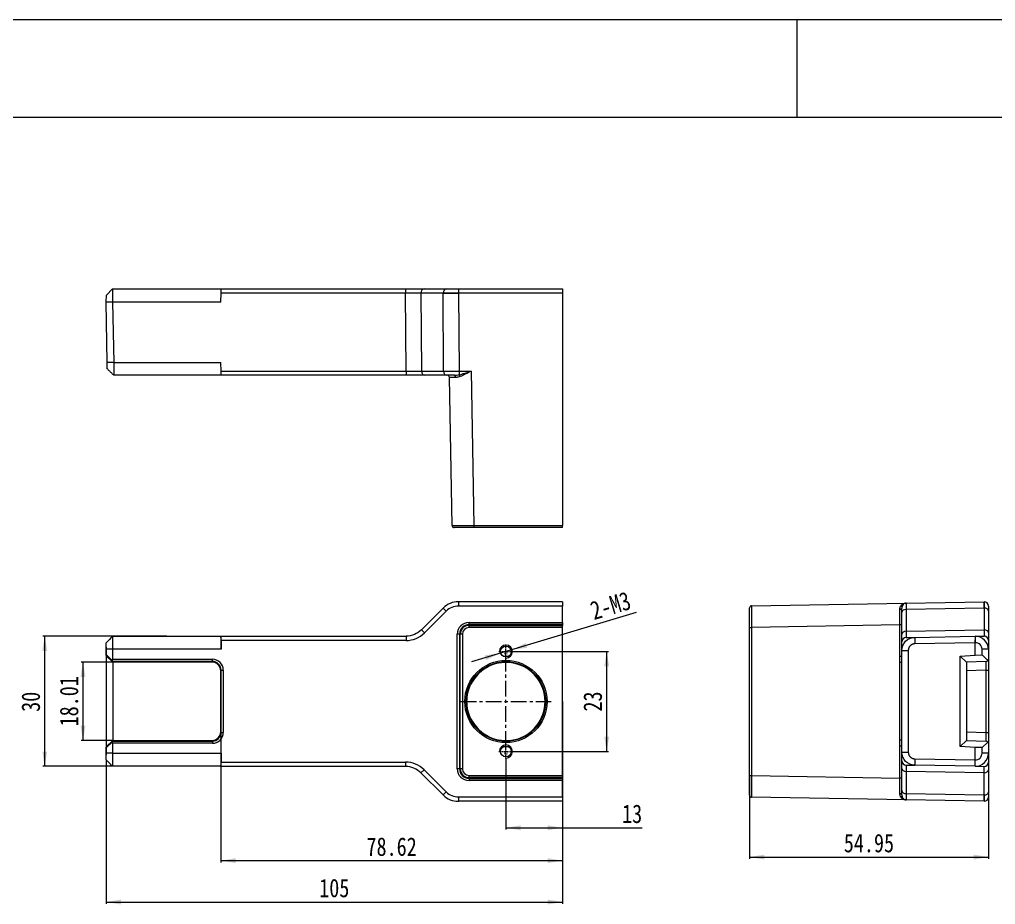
# Model space of a CAD drawing. Header units: millimetres. Extents: x 5870 to 6539, y 836 to 1309.
# Drawn here: x 6025.6 to 6250.2, y 1104.9 to 1308.5 of the extents above; entities that cross this region are included whole.
import ezdxf

# ---------------------------------------------------------------- set-up
doc = ezdxf.new("R2010")
doc.units = ezdxf.units.MM
doc.header["$LTSCALE"] = 0.1
doc.linetypes.add('CENTER', pattern=[0.6, 0.375, -0.075, 0.075, -0.075])
doc.layers.get('0').update_dxf_attribs({"lineweight": 18})
for name, color, linetype, lineweight in [('1', 7, 'Continuous', 18), ('screw', 33, 'Continuous', 13), ('ZG02B_00-15KDXF_CONTINUOUS_LINE', 7, 'Continuous', 18), ('尺寸标注', 3, 'Continuous', 9)]:
    doc.layers.add(name, color=color, linetype=linetype, lineweight=lineweight)
doc.styles.get("Standard").update_dxf_attribs({"font": 'txt', "width": 0.8})
doc.dimstyles.new('3.5', dxfattribs={"dimscale": 0.85, "dimtxt": 5, "dimasz": 4, "dimexe": 0.5, "dimexo": 0, "dimgap": 1.2, "dimtad": 1, "dimzin": 0, "dimdsep": 46, "dimtxsty": 'Standard', "dimcen": 0, "dimdle": 8, "dimclrd": 256, "dimclre": 256, "dimclrt": 256, "dimadec": 1, "dimazin": 0, "dimtfac": 1, "dimtmove": 0, "dimatfit": 0, "dimfxl": 0, "dimtolj": 1, "dimtzin": 0, "dimarcsym": 0})

# ---------------------------------------------------------------- blocks, each defined once
blk = doc.blocks.new('screw_m3_l')
at = {"layer": 'screw', "color": 1, "linetype": 'CENTER', "ltscale": 0.093297}
for p, q in [((-1.65, 0), (1.65, 0)), ((0, -1.65), (0, 1.65))]:
    blk.add_line(p, q, dxfattribs=at)
at = {"layer": 'screw', "color": 33}
blk.add_circle((0, 0), 1.25, dxfattribs=at)
at = {"layer": 'screw', "color": 92}
blk.add_arc((0, 0), 1.5, 270, 180, dxfattribs=at)
at = {"layer": 'screw', "color": 6, "insert": (-0.51, -0.76), "char_height": 0.6, "width": 1.5963, "attachment_point": 7}
blk.add_mtext('{\\W1;M3}', dxfattribs=at)
blk = doc.blocks.new('*X13')
at = {"insert": (5296.55, 1149.22), "char_height": 4.25, "width": 19.4152, "attachment_point": 1, "rotation": 90}
blk.add_mtext('30', dxfattribs=at)
blk = doc.blocks.new('*X12')
at = {"layer": '尺寸标注', "linetype": 'Continuous', "ltscale": 20}
for points in [[(6031.43, 1166.61), (6030.87, 1163.21), (6032, 1163.21)], [(6031.43, 1136.69), (6030.87, 1140.09), (6032, 1140.09)]]:
    blk.add_hatch(color=256, dxfattribs=at).paths.add_polyline_path(points, flags=0)
for p, q in [((6059.49, 1166.61), (6031.01, 1166.61)), ((6031.43, 1136.69), (6031.43, 1166.61)), ((6059.49, 1136.69), (6031.01, 1136.69))]:
    blk.add_line(p, q, dxfattribs=at)
at = {"layer": '尺寸标注', "ltscale": 20}
blk.add_blockref('*X13', (729.53, 0), dxfattribs=at)
blk = doc.blocks.new('*X16')
at = {"layer": '尺寸标注', "linetype": 'Continuous', "ltscale": 20}
for points in [[(6071.93, 1114.98), (6075.33, 1115.55), (6075.33, 1114.41)], [(6150.55, 1114.98), (6147.15, 1115.55), (6147.15, 1114.41)]]:
    blk.add_hatch(color=256, dxfattribs=at).paths.add_polyline_path(points, flags=0)
for p, q in [((6071.93, 1151.65), (6071.93, 1114.56)), ((6150.55, 1151.6), (6150.55, 1114.56)), ((6071.93, 1114.98), (6150.55, 1114.98))]:
    blk.add_line(p, q, dxfattribs=at)
at = {"layer": '尺寸标注', "ltscale": 20, "insert": (6111.24, 1118.17), "char_height": 4.25, "width": 22.8101, "attachment_point": 5}
blk.add_mtext('78.62', dxfattribs=at)
blk = doc.blocks.new('*X17')
at = {"layer": '尺寸标注', "linetype": 'Continuous', "ltscale": 20}
for points in [[(6137.55, 1122.54), (6140.95, 1123.11), (6140.95, 1121.98)], [(6150.55, 1122.54), (6147.15, 1123.11), (6147.15, 1121.98)]]:
    blk.add_hatch(color=256, dxfattribs=at).paths.add_polyline_path(points, flags=0)
for p, q in [((6137.55, 1138.45), (6137.55, 1122.12)), ((6150.55, 1134.58), (6150.55, 1122.12)), ((6137.55, 1122.54), (6168.86, 1122.54))]:
    blk.add_line(p, q, dxfattribs=at)
at = {"layer": '尺寸标注', "ltscale": 20, "insert": (6166.58, 1125.73), "char_height": 4.25, "width": 9.1012, "attachment_point": 5}
blk.add_mtext('13', dxfattribs=at)
blk = doc.blocks.new('*X18')
at = {"layer": '尺寸标注', "linetype": 'Continuous', "ltscale": 20}
for points in [[(6160.72, 1163.1), (6160.15, 1159.7), (6161.29, 1159.7)], [(6160.72, 1140.1), (6160.15, 1143.5), (6161.29, 1143.5)]]:
    blk.add_hatch(color=256, dxfattribs=at).paths.add_polyline_path(points, flags=0)
for p, q in [((6139.2, 1163.1), (6161.15, 1163.1)), ((6160.72, 1140.1), (6160.72, 1163.1)), ((6139.2, 1140.1), (6161.15, 1140.1))]:
    blk.add_line(p, q, dxfattribs=at)
at = {"layer": '尺寸标注', "ltscale": 20, "insert": (6157.53, 1151.6), "char_height": 4.25, "width": 9.8579, "attachment_point": 5, "rotation": 90}
blk.add_mtext('23', dxfattribs=at)
blk = doc.blocks.new('*X22')
at = {"layer": '尺寸标注', "linetype": 'Continuous', "ltscale": 20}
for points in [[(6045.55, 1105.46), (6048.95, 1106.02), (6048.95, 1104.89)], [(6150.55, 1105.46), (6147.15, 1106.02), (6147.15, 1104.89)]]:
    blk.add_hatch(color=256, dxfattribs=at).paths.add_polyline_path(points, flags=0)
for p, q in [((6045.55, 1138.19), (6045.55, 1105.03)), ((6150.55, 1129.63), (6150.55, 1105.03)), ((6045.55, 1105.46), (6150.55, 1105.46))]:
    blk.add_line(p, q, dxfattribs=at)
at = {"layer": '尺寸标注', "ltscale": 20, "insert": (6098.05, 1108.65), "char_height": 4.25, "width": 14.4345, "attachment_point": 5}
blk.add_mtext('105', dxfattribs=at)
blk = doc.blocks.new('*X24')
at = {"layer": '尺寸标注', "linetype": 'Continuous', "ltscale": 20}
for points in [[(6138.99, 1163.53), (6142.41, 1163.96), (6142.08, 1165.05)], [(6136.11, 1162.67), (6133.02, 1161.14), (6132.69, 1162.23)]]:
    blk.add_hatch(color=256, dxfattribs=at).paths.add_polyline_path(points, flags=0)
blk.add_line((6167.54, 1172.11), (6129.6, 1160.71), dxfattribs=at)
at = {"layer": '尺寸标注', "ltscale": 20, "insert": (6161.61, 1173.66), "char_height": 4.25, "width": 20.9338, "attachment_point": 5, "rotation": 16.7304}
blk.add_mtext('2-M3', dxfattribs=at)
blk = doc.blocks.new('*X25')
at = {"layer": '尺寸标注', "linetype": 'Continuous', "ltscale": 20}
for points in [[(6040.23, 1160.65), (6040.8, 1157.25), (6039.67, 1157.25)], [(6040.23, 1142.64), (6040.8, 1146.04), (6039.67, 1146.04)]]:
    blk.add_hatch(color=256, dxfattribs=at).paths.add_polyline_path(points, flags=0)
for p, q in [((6047.09, 1160.65), (6039.81, 1160.65)), ((6040.23, 1160.65), (6040.23, 1142.64)), ((6047.09, 1142.64), (6039.81, 1142.64))]:
    blk.add_line(p, q, dxfattribs=at)
at = {"layer": '尺寸标注', "ltscale": 20, "insert": (6037.05, 1151.65), "char_height": 4.25, "width": 20.9857, "attachment_point": 5, "rotation": 90}
blk.add_mtext('18.01', dxfattribs=at)
blk = doc.blocks.new('*X26')
at = {"layer": '尺寸标注', "linetype": 'Continuous', "ltscale": 20}
for points in [[(6193.59, 1115.8), (6196.99, 1116.37), (6196.99, 1115.23)], [(6248.54, 1115.8), (6245.14, 1116.37), (6245.14, 1115.23)]]:
    blk.add_hatch(color=256, dxfattribs=at).paths.add_polyline_path(points, flags=0)
for p, q in [((6193.59, 1134.56), (6193.59, 1115.38)), ((6248.54, 1130.8), (6248.54, 1115.38)), ((6193.59, 1115.8), (6248.54, 1115.8))]:
    blk.add_line(p, q, dxfattribs=at)
at = {"layer": '尺寸标注', "ltscale": 20, "insert": (6221.06, 1118.99), "char_height": 4.25, "width": 22.9915, "attachment_point": 5}
blk.add_mtext('54.95', dxfattribs=at)

msp = doc.modelspace()

# ---------------------------------------------------------------- linework, layer by layer
at = {"color": 7, "linetype": 'Continuous'}
for p, q in [((5870.489, 1308.534), (6538.605, 1308.534)), ((6204.547, 1286.039), (6204.547, 1308.534)), ((5892.985, 1286.039), (6516.109, 1286.039))]:
    msp.add_line(p, q, dxfattribs=at)
at = {"layer": '1', "color": 155, "linetype": 'Continuous', "lineweight": 13}
for p, q in [((6129.05, 1134.08), (6129.05, 1134.58)), ((6129.05, 1134.08), (6129.05, 1133.906)), ((6129.05, 1133.906), (6129.05, 1133.406))]:
    msp.add_line(p, q, dxfattribs=at)
at = {"layer": 'ZG02B_00-15KDXF_CONTINUOUS_LINE', "color": 7, "linetype": 'Continuous'}
for p, q in [((6047.05, 1246.559), (6045.606, 1245.115)), ((6047.05, 1246.559), (6047.05, 1243.506)), ((6047.05, 1246.559), (6072.038, 1246.559)), ((6072.003, 1245.559), (6072.038, 1246.559)), ((6072.038, 1246.559), (6114.454, 1246.559)), ((6114.454, 1246.559), (6114.454, 1245.559)), ((6114.454, 1246.559), (6118.697, 1246.559)), ((6118.697, 1246.559), (6123.793, 1246.559)), ((6123.793, 1246.559), (6126.621, 1246.559)), ((6126.621, 1246.559), (6126.621, 1245.559)), ((6126.621, 1246.559), (6150.55, 1246.559)), ((6150.55, 1246.559), (6150.55, 1245.559)), ((6045.551, 1243.533), (6045.606, 1245.115)), ((6071.931, 1243.506), (6072.003, 1245.559)), ((6114.454, 1245.559), (6072.003, 1245.559)), ((6114.584, 1227.651), (6114.454, 1245.559)), ((6117.989, 1245.559), (6118.119, 1227.651)), ((6123.086, 1245.559), (6117.99, 1245.559)), ((6123.086, 1245.559), (6123.086, 1245.559)), ((6126.621, 1245.559), (6123.086, 1245.559)), ((6123.216, 1227.651), (6123.086, 1245.559)), ((6150.55, 1245.559), (6126.621, 1245.559)), ((6126.621, 1245.559), (6126.621, 1245.559)), ((6126.621, 1245.559), (6126.75, 1227.651)), ((6150.55, 1245.559), (6150.55, 1192.1)), ((6045.55, 1243.507), (6045.551, 1243.533)), ((6045.793, 1229.616), (6045.55, 1243.506)), ((6071.931, 1243.506), (6047.05, 1243.506)), ((6047.05, 1243.506), (6047.05, 1243.493)), ((6047.05, 1243.493), (6047.292, 1229.616)), ((6047.292, 1229.616), (6071.931, 1229.616)), ((6072, 1227.651), (6071.931, 1229.616)), ((6072.034, 1226.669), (6047.318, 1226.669)), ((6072, 1227.651), (6114.584, 1227.651)), ((6072.034, 1226.669), (6072, 1227.651)), ((6114.584, 1226.669), (6072.034, 1226.669)), ((6114.584, 1227.651), (6114.584, 1226.669)), ((6118.826, 1226.669), (6114.584, 1226.669)), ((6118.119, 1227.651), (6123.216, 1227.651)), ((6123.923, 1226.669), (6118.826, 1226.669)), ((6125.652, 1226.669), (6123.923, 1226.669)), ((6125.153, 1192.1), (6124.559, 1226.178)), ((6126.75, 1227.651), (6129.532, 1227.651)), ((6126.75, 1227.651), (6126.75, 1226.787)), ((6129.532, 1227.651), (6130.153, 1192.1)), ((6130.153, 1191.609), (6125.653, 1191.609)), ((6130.153, 1192.1), (6150.55, 1192.1)), ((6130.153, 1192.1), (6130.153, 1191.609)), ((6150.55, 1191.609), (6130.153, 1191.609)), ((6150.55, 1191.609), (6150.55, 1192.1)), ((6126.621, 1174.567), (6126.621, 1174.567)), ((6126.621, 1174.567), (6126.621, 1173.567)), ((6150.55, 1174.567), (6126.621, 1174.567)), ((6150.55, 1174.567), (6150.55, 1173.567)), ((6229.63, 1174.254), (6247.537, 1174.567)), ((6247.537, 1173.102), (6247.537, 1174.567)), ((6123.086, 1173.102), (6118.09, 1168.106)), ((6123.793, 1172.395), (6118.797, 1167.399)), ((6123.086, 1173.102), (6123.086, 1173.102)), ((6123.086, 1173.102), (6123.793, 1172.395)), ((6150.55, 1173.567), (6126.621, 1173.567)), ((6150.55, 1169.788), (6150.55, 1173.567)), ((6193.587, 1168.634), (6193.587, 1173.133)), ((6194.079, 1173.633), (6229.63, 1174.254)), ((6228.647, 1172.083), (6228.647, 1173.1)), ((6247.537, 1173.102), (6229.63, 1172.79)), ((6229.63, 1172.79), (6229.63, 1167.794)), ((6247.537, 1173.102), (6247.537, 1173.102)), ((6247.537, 1173.102), (6247.537, 1168.106)), ((6248.537, 1173.567), (6248.537, 1172.395)), ((6248.537, 1172.395), (6248.537, 1167.399)), ((6228.647, 1167.087), (6228.647, 1172.083)), ((6118.09, 1168.106), (6118.797, 1167.399)), ((6129.05, 1169.788), (6150.55, 1169.788)), ((6129.05, 1169.288), (6129.05, 1169.788)), ((6150.55, 1169.288), (6129.05, 1169.288)), ((6129.05, 1169.114), (6129.05, 1169.288)), ((6129.05, 1168.614), (6129.05, 1169.114)), ((6129.05, 1169.114), (6150.55, 1169.114)), ((6150.55, 1168.614), (6129.05, 1168.614)), ((6150.55, 1169.788), (6150.55, 1169.288)), ((6150.55, 1169.288), (6150.55, 1169.114)), ((6150.55, 1168.614), (6150.55, 1169.114)), ((6150.55, 1134.58), (6150.55, 1168.614)), ((6193.587, 1168.634), (6194.079, 1168.634)), ((6193.587, 1134.56), (6193.587, 1168.634)), ((6228.156, 1169.229), (6194.079, 1168.634)), ((6194.079, 1168.634), (6194.079, 1134.56)), ((6228.156, 1161.955), (6228.156, 1169.229)), ((6228.647, 1169.229), (6228.156, 1169.229)), ((6229.63, 1167.794), (6247.537, 1168.106)), ((6247.537, 1168.106), (6247.537, 1168.106)), ((6047.05, 1166.606), (6071.931, 1166.606)), ((6047.05, 1166.606), (6047.05, 1163.607)), ((6071.931, 1166.606), (6072.003, 1166.642)), ((6072.003, 1166.642), (6114.555, 1166.642)), ((6072.038, 1165.642), (6072.038, 1163.607)), ((6114.555, 1165.642), (6072.038, 1165.642)), ((6114.555, 1166.642), (6114.555, 1165.642)), ((6126.36, 1136.097), (6126.36, 1167.097)), ((6126.859, 1167.097), (6126.36, 1167.097)), ((6126.859, 1167.097), (6126.859, 1136.097)), ((6127.033, 1167.097), (6126.859, 1167.097)), ((6127.533, 1167.097), (6127.033, 1167.097)), ((6127.033, 1136.097), (6127.033, 1167.097)), ((6127.533, 1167.097), (6127.533, 1136.097)), ((6228.647, 1165.33), (6228.647, 1167.087)), ((6229.63, 1166.329), (6231.595, 1166.364)), ((6231.595, 1166.364), (6245.472, 1166.606)), ((6231.595, 1166.364), (6231.595, 1164.864)), ((6245.472, 1166.606), (6245.459, 1165.106)), ((6245.472, 1166.606), (6245.485, 1166.606)), ((6245.485, 1166.606), (6247.537, 1166.642)), ((6248.537, 1167.399), (6248.537, 1165.642)), ((6248.537, 1165.642), (6248.537, 1163.607)), ((6045.551, 1165.107), (6045.55, 1165.106)), ((6045.55, 1162.291), (6045.55, 1165.106)), ((6047.05, 1163.607), (6045.606, 1163.607)), ((6045.606, 1162.315), (6045.606, 1163.607)), ((6047.05, 1163.607), (6047.05, 1161.311)), ((6072.038, 1163.607), (6047.05, 1163.607)), ((6228.647, 1163.364), (6228.647, 1165.33)), ((6228.647, 1139.93), (6228.647, 1163.364)), ((6230.121, 1163.364), (6230.121, 1139.93)), ((6245.459, 1165.106), (6231.595, 1164.864)), ((6245.485, 1165.106), (6245.459, 1165.106)), ((6245.511, 1165.107), (6245.485, 1165.106)), ((6245.485, 1162.291), (6245.485, 1165.106)), ((6248.537, 1163.607), (6247.094, 1163.607)), ((6247.094, 1162.315), (6247.094, 1163.607)), ((6248.537, 1163.607), (6248.537, 1161.311)), ((6045.55, 1162.291), (6045.606, 1162.315)), ((6045.61, 1162.061), (6045.55, 1162.291)), ((6046.961, 1161.026), (6045.606, 1162.315)), ((6045.61, 1141.233), (6045.61, 1162.061)), ((6045.61, 1162.061), (6047.084, 1160.661)), ((6047.05, 1161.311), (6070.014, 1161.311)), ((6070.014, 1160.812), (6070.014, 1161.311)), ((6136.914, 1162.021), (6138.261, 1162.068)), ((6228.647, 1161.955), (6228.156, 1161.955)), ((6242.038, 1162.061), (6245.485, 1162.291)), ((6242.038, 1141.233), (6242.038, 1162.061)), ((6242.038, 1162.061), (6243.537, 1160.661)), ((6245.485, 1162.291), (6247.094, 1162.315)), ((6248.448, 1161.026), (6247.094, 1162.315)), ((6248.537, 1161.311), (6248.537, 1158.811)), ((6047.091, 1160.654), (6047.084, 1160.661)), ((6047.084, 1160.661), (6047.084, 1142.633)), ((6047.156, 1160.812), (6047.091, 1160.654)), ((6069.935, 1160.654), (6047.091, 1160.654)), ((6070.014, 1160.812), (6047.156, 1160.812)), ((6069.935, 1160.654), (6070.014, 1160.812)), ((6072.013, 1158.811), (6071.934, 1158.654)), ((6071.934, 1144.64), (6071.934, 1158.654)), ((6072.013, 1144.483), (6072.013, 1158.811)), ((6072.013, 1158.811), (6072.513, 1158.811)), ((6072.513, 1158.811), (6072.513, 1144.483)), ((6138.165, 1160.566), (6136.334, 1160.502)), ((6228.189, 1142.698), (6228.189, 1160.597)), ((6228.647, 1160.597), (6228.189, 1160.597)), ((6248.055, 1160.812), (6243.537, 1160.654)), ((6243.537, 1160.661), (6243.537, 1142.633)), ((6248.046, 1158.811), (6243.537, 1158.654)), ((6248.046, 1144.483), (6248.046, 1158.811)), ((6248.046, 1158.811), (6248.537, 1158.811)), ((6248.537, 1158.811), (6248.537, 1144.483)), ((6071.934, 1144.64), (6072.013, 1144.483)), ((6072.013, 1144.483), (6072.513, 1144.483)), ((6243.537, 1144.64), (6248.046, 1144.483)), ((6248.046, 1144.483), (6248.537, 1144.483)), ((6248.537, 1144.483), (6248.537, 1141.983)), ((6045.55, 1141.002), (6045.61, 1141.233)), ((6045.55, 1138.188), (6045.55, 1141.002)), ((6045.606, 1140.979), (6045.55, 1141.002)), ((6045.606, 1140.979), (6046.961, 1142.268)), ((6045.606, 1139.688), (6045.606, 1140.979)), ((6047.084, 1142.633), (6045.61, 1141.233)), ((6047.05, 1141.983), (6047.05, 1139.688)), ((6070.014, 1141.983), (6047.05, 1141.983)), ((6047.084, 1142.633), (6047.091, 1142.64)), ((6047.091, 1142.64), (6047.156, 1142.482)), ((6047.091, 1142.64), (6069.935, 1142.64)), ((6047.156, 1142.482), (6070.014, 1142.482)), ((6070.014, 1142.482), (6069.935, 1142.64)), ((6070.014, 1142.482), (6070.014, 1141.983)), ((6136.334, 1142.692), (6138.165, 1142.628)), ((6138.261, 1141.125), (6136.914, 1141.172)), ((6228.647, 1141.34), (6228.156, 1141.34)), ((6228.156, 1133.965), (6228.156, 1141.34)), ((6228.647, 1142.698), (6228.189, 1142.698)), ((6243.537, 1142.633), (6242.038, 1141.233)), ((6245.485, 1141.002), (6242.038, 1141.233)), ((6243.537, 1142.64), (6248.055, 1142.482)), ((6245.485, 1138.188), (6245.485, 1141.002)), ((6247.094, 1140.979), (6245.485, 1141.002)), ((6247.094, 1140.979), (6248.448, 1142.268)), ((6247.094, 1139.688), (6247.094, 1140.979)), ((6248.537, 1141.983), (6248.537, 1139.688)), ((6047.05, 1139.688), (6045.606, 1139.688)), ((6047.05, 1139.688), (6047.05, 1136.688)), ((6047.05, 1139.688), (6072.038, 1139.688)), ((6072.038, 1139.688), (6072.038, 1137.653)), ((6228.647, 1137.965), (6228.647, 1139.93)), ((6248.537, 1139.688), (6247.094, 1139.688)), ((6248.537, 1139.688), (6248.537, 1137.653)), ((6045.55, 1138.189), (6045.551, 1138.187)), ((6071.931, 1136.688), (6047.05, 1136.688)), ((6071.931, 1136.688), (6072.003, 1136.653)), ((6114.454, 1136.653), (6072.003, 1136.653)), ((6072.038, 1137.653), (6114.454, 1137.653)), ((6114.454, 1137.653), (6114.454, 1136.653)), ((6228.647, 1136.208), (6228.647, 1137.965)), ((6228.647, 1131.111), (6228.647, 1136.208)), ((6229.63, 1136.965), (6231.595, 1136.931)), ((6231.595, 1138.431), (6245.485, 1138.188)), ((6231.595, 1138.431), (6231.595, 1136.931)), ((6245.472, 1136.689), (6231.595, 1136.931)), ((6245.485, 1136.688), (6245.472, 1136.689)), ((6245.485, 1138.189), (6245.511, 1138.187)), ((6245.485, 1136.688), (6247.537, 1136.653)), ((6248.537, 1137.653), (6248.537, 1135.895)), ((6118.697, 1135.895), (6117.99, 1135.188)), ((6123.086, 1130.092), (6117.99, 1135.188)), ((6118.697, 1135.895), (6123.793, 1130.799)), ((6126.859, 1136.097), (6126.36, 1136.097)), ((6127.033, 1136.097), (6126.859, 1136.097)), ((6127.533, 1136.097), (6127.033, 1136.097)), ((6129.05, 1134.58), (6150.55, 1134.58)), ((6150.55, 1134.08), (6129.05, 1134.08)), ((6150.55, 1134.58), (6150.55, 1134.08)), ((6150.55, 1134.08), (6150.55, 1133.906)), ((6193.587, 1134.56), (6194.079, 1134.56)), ((6193.587, 1130.06), (6193.587, 1134.56)), ((6194.079, 1134.56), (6228.156, 1133.965)), ((6228.647, 1133.965), (6228.156, 1133.965)), ((6247.537, 1135.188), (6229.63, 1135.501)), ((6229.63, 1135.501), (6229.63, 1130.404)), ((6247.537, 1130.092), (6247.537, 1135.188)), ((6247.537, 1135.188), (6247.537, 1135.188)), ((6248.537, 1135.895), (6248.537, 1130.799)), ((6129.05, 1133.906), (6150.55, 1133.906)), ((6150.55, 1133.406), (6129.05, 1133.406)), ((6150.55, 1133.906), (6150.55, 1133.406)), ((6150.55, 1129.627), (6150.55, 1133.406)), ((6123.793, 1130.799), (6123.086, 1130.092)), ((6123.086, 1130.092), (6123.086, 1130.092)), ((6126.621, 1129.627), (6126.621, 1128.627)), ((6126.621, 1129.627), (6150.55, 1129.627)), ((6150.55, 1129.627), (6150.55, 1128.627)), ((6229.63, 1128.94), (6194.079, 1129.56)), ((6228.647, 1130.094), (6228.647, 1131.111)), ((6229.63, 1130.404), (6247.537, 1130.092)), ((6247.537, 1130.092), (6247.537, 1130.092)), ((6247.537, 1128.627), (6247.537, 1130.092)), ((6248.537, 1130.799), (6248.537, 1129.627)), ((6150.55, 1128.627), (6126.621, 1128.627)), ((6126.621, 1128.627), (6126.621, 1128.627)), ((6247.537, 1128.627), (6229.63, 1128.94))]:
    msp.add_line(p, q, dxfattribs=at)
at = {"layer": 'ZG02B_00-15KDXF_CONTINUOUS_LINE', "color": 1, "linetype": 'CENTER', "ltscale": 96.171974}
for p, q in [((6137.55, 1141.185), (6137.55, 1162.009)), ((6127.138, 1151.597), (6147.963, 1151.597))]:
    msp.add_line(p, q, dxfattribs=at)
at = {"layer": 'ZG02B_00-15KDXF_CONTINUOUS_LINE', "color": 7, "linetype": 'Continuous'}
for centre, radius in [((6137.55, 1163.097), 1.25), ((6137.55, 1151.597), 9.466), ((6137.55, 1151.597), 9.155), ((6137.55, 1140.097), 1.25)]:
    msp.add_circle(centre, radius, dxfattribs=at)
for centre, radius, start, end in [((6124.059, 1226.169), 0.5, 1, 90), ((6125.653, 1192.109), 0.5, 181, 270), ((6126.621, 1169.567), 5, 90.00361, 134.99639), ((6247.537, 1173.567), 1, 360, 90), ((6126.621, 1169.567), 4, 90, 135), ((6194.087, 1173.133), 0.5, 91, 180), ((6229.647, 1173.254), 1, 91, 151.8134), ((6129.05, 1167.097), 2.691, 90, 180), ((6129.05, 1167.097), 2.191, 90, 180), ((6129.05, 1167.097), 2.017, 90, 180), ((6129.05, 1167.097), 1.517, 90, 180), ((6114.555, 1171.642), 6, 270, 315), ((6229.647, 1165.33), 1, 91, 180), ((6245.537, 1163.607), 3, 0, 91), ((6247.537, 1165.642), 1, 0, 90), ((6046.55, 1161.311), 0.5, 325.24781, 0), ((6248.037, 1161.311), 0.5, 272, 325.24781), ((6248.037, 1161.311), 0.5, 325.24781, 0), ((6046.55, 1141.983), 0.5, 0, 34.75219), ((6248.037, 1141.983), 0.5, 34.75219, 88), ((6248.037, 1141.983), 0.5, 0, 34.75219), ((6245.537, 1139.688), 3, 269, 0), ((6114.454, 1131.653), 6, 45, 90), ((6229.647, 1137.965), 1, 180, 269), ((6247.537, 1137.653), 1, 270, 0), ((6129.05, 1136.097), 2.691, 180, 270), ((6129.05, 1136.097), 2.191, 180, 270), ((6129.05, 1136.097), 2.017, 180, 270), ((6129.05, 1136.097), 1.517, 180, 270), ((6126.621, 1133.627), 5, 225.00361, 269.99639), ((6126.621, 1133.627), 4, 225, 270), ((6194.087, 1130.06), 0.5, 180, 269), ((6229.647, 1129.94), 1, 208.1866, 269), ((6247.537, 1129.627), 1, 270, 0)]:
    msp.add_arc(centre, radius, start, end, dxfattribs=at)
for centre, major_axis, ratio, start_param, end_param in [((6118.697, 1245.559), (0, 1), 0.7071068, 0, 1.5707963), ((6123.793, 1245.559), (0, 1), 0.7071068, 0, 1.5707963), ((6126.621, 1245.602), (5, 0.018), 0.0087266, 3.9270224, 4.7122943), ((6114.583, 1227.669), (-5, 0.007), 0.0034901, 1.5709528, 2.3562248), ((6118.826, 1227.669), (0, 1), 0.7071068, 1.5882496, 3.1415927), ((6126.751, 1227.669), (5, 0.007), 0.0034903, 3.927011, 4.712283), ((6123.923, 1227.669), (0, 1), 0.7071068, 1.5882496, 3.1415927), ((6129.56, 1226.169), (-5.001, 0.009), 0.0017443, 5.5024002, 6.2831853), ((6125.652, 1226.169), (0, -0.5), 0.7102313, 1.5954763, 3.1415927), ((6126.75, 1226.347), (0.153, -0.476), 0.4969604, 1.436705, 2.5660166), ((6130.154, 1192.109), (5.001, 0.009), 0.0017445, 3.1416201, 4.7121118), ((6247.581, 1169.567), (0.044, -5), 0.0036145, 3.1416242, 3.9268962), ((6194.087, 1168.633), (0.009, -5.001), 0.0017445, 3.1416201, 4.7121118), ((6228.147, 1169.227), (0.009, 5.001), 0.0017443, 4.7127271, 5.4935457), ((6228.147, 1173.1), (-0.5, 0), 0.7039684, 1.5954763, 3.1415927), ((6228.325, 1173.963), (-0.441, 0.236), 0.8258964, 2.0122811, 3.1415927), ((6229.647, 1172.083), (-1, 0), 0.7071068, 4.7298423, 6.2831853), ((6229.647, 1169.254), (0.017, -5), 0.0014455, 3.1416128, 3.9268848), ((6247.537, 1172.395), (-1, 0), 0.7071068, 3.1415927, 4.712389), ((6229.647, 1167.087), (-1, 0), 0.7071068, 4.7298423, 6.2831853), ((6229.647, 1171.33), (0.017, 5.001), 0.0014451, 2.3563509, 3.1416229), ((6247.537, 1167.399), (-1, 0), 0.7071068, 3.1415927, 4.712389), ((6071.933, 1163.607), (0, -3), 0.0349208, 1.5707963, 3.1590459), ((6072.003, 1165.642), (0, -1), 0.0349208, 1.5707963, 3.1415927), ((6045.554, 1163.607), (0, -1.503), 0.0349421, 1.5707963, 3.1939579), ((6245.59, 1163.607), (1.504, 0), 0.9993901, 0, 1.6231615), ((6046.656, 1161.311), (0.5, -0.5), 0.0246833, 0.0102095, 0.939559), ((6070.013, 1158.81), (1.119, 2.238), 0.9992388, 5.1762193, 6.7464066), ((6137.561, 1151.597), (8.989, 0), 0.9999993, 3.5950714, 8.9712992), ((6069.934, 1158.653), (0.895, 1.79), 0.9992388, 5.1762193, 6.7464066), ((6070.013, 1158.81), (0.895, 1.791), 0.9988588, 5.1762193, 6.7464066), ((6248.037, 1158.81), (0.017, 2.002), 0.0043522, 4.713188, 6.2831853), ((6069.934, 1144.641), (-0.895, 1.79), 0.9992388, 2.6783714, 4.2485586), ((6070.013, 1144.484), (0.895, -1.791), 0.9988588, 5.819964, 7.3901513), ((6070.013, 1144.484), (-1.119, 2.238), 0.9992388, 2.6783714, 4.2485586), ((6248.037, 1144.484), (0.017, -2.002), 0.0043522, 0, 1.5699973), ((6046.656, 1141.983), (0.5, 0.5), 0.0246833, 5.3436263, 6.2729758), ((6045.554, 1139.688), (0, -1.503), 0.0349421, 6.2308201, 7.8539816), ((6071.933, 1139.688), (0, -3), 0.0349208, 6.265732, 7.8539816), ((6245.59, 1139.688), (1.504, 0), 0.9993901, 4.6600238, 6.2831853), ((6072.003, 1137.653), (0, -1), 0.0349208, 0, 1.5707963), ((6229.647, 1136.208), (1, 0), 0.7071068, 3.1415927, 4.6949357), ((6229.647, 1131.964), (0.017, -5.001), 0.0014451, 3.1415624, 3.9268344), ((6194.087, 1134.561), (0.009, 5.001), 0.0017445, 1.5710735, 3.1415652), ((6228.147, 1133.967), (0.009, -5.001), 0.0017443, 0.7896396, 1.5704582), ((6247.537, 1135.895), (1, 0), 0.7071068, 4.712389, 6.2831853), ((6228.147, 1130.094), (-0.5, 0), 0.7039684, 3.1415927, 4.687709), ((6228.325, 1129.231), (-0.441, -0.236), 0.8258964, 3.1415927, 4.2709043), ((6229.647, 1131.111), (1, 0), 0.7071068, 3.1415927, 4.6949357), ((6229.647, 1133.94), (0.017, 5), 0.0014455, 2.3563005, 3.1415725), ((6247.581, 1133.627), (0.044, 5), 0.0036145, 2.3562891, 3.1415611), ((6247.537, 1130.799), (1, 0), 0.7071068, 4.712389, 6.2831853)]:
    msp.add_ellipse(centre, major_axis=major_axis, ratio=ratio, start_param=start_param, end_param=end_param, dxfattribs=at)
for points, knots in [([(6117.989, 1245.559), (6117.508, 1245.561), (6116.966, 1245.562), (6115.764, 1245.562), (6115.107, 1245.561), (6114.454, 1245.559)], [0, 0, 0, 0, 17459.3459172, 17459.3459172, 34918.6918344, 34918.6918344, 34918.6918344, 34918.6918344]), ([(6047.292, 1229.616), (6047.297, 1228.84), (6047.301, 1228.073), (6047.31, 1226.985), (6047.314, 1226.669), (6047.318, 1226.669)], [0, 0, 0, 0, 17265.2092156, 17265.2092156, 34530.4184312, 34530.4184312, 34530.4184312, 34530.4184312]), ([(6127.005, 1226.359), (6126.708, 1226.253), (6126.412, 1226.199), (6126.099, 1226.182), (6126.053, 1226.181), (6126.007, 1226.181)], [0, 0, 0, 0, 29772.9167617, 29772.9167617, 35022.2654514, 35022.2654514, 35022.2654514, 35022.2654514]), ([(6126.75, 1226.787), (6127.175, 1226.879), (6127.612, 1227.007), (6128.536, 1227.302), (6129.028, 1227.474), (6129.523, 1227.648), (6129.528, 1227.65), (6129.532, 1227.651)], [0, 0, 0, 0, 23144.0860949, 23144.0860949, 48879.0101037, 48879.0101037, 49124.7432297, 49124.7432297, 49124.7432297, 49124.7432297]), ([(6129.532, 1227.651), (6129.528, 1227.649), (6129.524, 1227.647), (6129.075, 1227.387), (6128.626, 1227.128), (6127.787, 1226.686), (6127.387, 1226.494), (6127.005, 1226.359)], [0, 0, 0, 0, 235.4536817, 235.4536817, 25879.3542549, 25879.3542549, 49130.9181991, 49130.9181991, 49130.9181991, 49130.9181991]), ([(6228.16, 1172.748), (6228.16, 1172.782), (6228.16, 1172.815), (6228.172, 1173.111), (6228.227, 1173.345), (6228.337, 1173.533)], [0, 0, 0, 0, 3920.4952639, 3920.4952639, 35762.3454142, 35762.3454142, 35762.3454142, 35762.3454142]), ([(6228.337, 1173.533), (6228.472, 1173.763), (6228.665, 1173.935), (6229.107, 1174.182), (6229.365, 1174.248), (6229.625, 1174.254), (6229.628, 1174.254), (6229.63, 1174.254)], [0, 0, 0, 0, 23720.8683518, 23720.8683518, 49882.3597242, 49882.3597242, 50122.5657507, 50122.5657507, 50122.5657507, 50122.5657507]), ([(6228.766, 1173.726), (6228.689, 1173.584), (6228.656, 1173.4), (6228.648, 1173.157), (6228.647, 1173.129), (6228.647, 1173.1)], [0, 0, 0, 0, 31705.4682402, 31705.4682402, 35763.3295557, 35763.3295557, 35763.3295557, 35763.3295557]), ([(6228.647, 1163.364), (6228.647, 1164.141), (6228.963, 1164.913), (6230.052, 1166.021), (6230.818, 1166.35), (6231.595, 1166.364)], [0, 0, 0, 0, 31726.7327935, 31726.7327935, 63453.465587, 63453.465587, 63453.465587, 63453.465587]), ([(6129.48, 1147.659), (6128.878, 1148.895), (6128.58, 1150.245), (6128.579, 1152.948), (6128.878, 1154.3), (6129.48, 1155.535)], [0, 0, 0, 0, 31201.6530219, 31201.6530219, 62403.3060438, 62403.3060438, 62403.3060438, 62403.3060438]), ([(6231.595, 1136.931), (6230.818, 1136.944), (6230.052, 1137.274), (6228.963, 1138.382), (6228.647, 1139.154), (6228.647, 1139.93)], [0, 0, 0, 0, 31781.3107204, 31781.3107204, 63562.6214409, 63562.6214409, 63562.6214409, 63562.6214409]), ([(6117.989, 1135.188), (6117.508, 1135.669), (6116.966, 1136.025), (6115.764, 1136.521), (6115.107, 1136.652), (6114.454, 1136.653)], [0, 0, 0, 0, 17574.8401202, 17574.8401202, 35149.6802403, 35149.6802403, 35149.6802403, 35149.6802403]), ([(6247.537, 1135.188), (6247.54, 1135.669), (6247.541, 1136.025), (6247.541, 1136.521), (6247.54, 1136.652), (6247.537, 1136.653)], [0, 0, 0, 0, 17979.7031749, 17979.7031749, 35959.4063497, 35959.4063497, 35959.4063497, 35959.4063497]), ([(6228.337, 1129.661), (6228.232, 1129.841), (6228.177, 1130.062), (6228.161, 1130.354), (6228.16, 1130.399), (6228.16, 1130.445)], [0, 0, 0, 0, 30480.210021, 30480.210021, 35854.263622, 35854.263622, 35854.263622, 35854.263622]), ([(6229.63, 1128.94), (6229.628, 1128.94), (6229.625, 1128.94), (6229.365, 1128.946), (6229.107, 1129.012), (6228.665, 1129.259), (6228.472, 1129.431), (6228.337, 1129.661)], [0, 0, 0, 0, 240.7877915, 240.7877915, 26465.6407634, 26465.6407634, 50243.9596687, 50243.9596687, 50243.9596687, 50243.9596687])]:
    msp.add_open_spline(points, degree=3, knots=knots, dxfattribs=at)
for points, weights in [([(6114.454, 1245.559), (6114.454, 1245.559), (6114.454, 1245.559)], [0.500000047371, 0.499999952629, 0.500000047371]), ([(6117.99, 1245.559), (6117.989, 1245.559), (6117.989, 1245.559)], [0.500000049431, 0.499999950569, 0.500000049431]), ([(6118.09, 1168.106), (6118.09, 1168.106), (6118.09, 1168.106)], [0.500000044215, 0.499999955785, 0.500000044215]), ([(6114.555, 1166.642), (6114.555, 1166.642), (6114.555, 1166.642)], [0.500000049466, 0.499999950534, 0.500000049466]), ([(6114.454, 1136.653), (6114.454, 1136.653), (6114.454, 1136.653)], [0.500000047371, 0.499999952629, 0.500000047371]), ([(6117.99, 1135.188), (6117.989, 1135.188), (6117.989, 1135.188)], [0.500000049431, 0.499999950569, 0.500000049431])]:
    msp.add_rational_spline(points, weights, degree=2, dxfattribs=at)
for points, degree in [([(6047.05, 1243.493), (6045.55, 1243.506)], 1), ([(6047.05, 1243.506), (6045.551, 1243.533)], 1), ([(6047.292, 1229.616), (6045.793, 1229.616)], 1), ([(6045.818, 1228.143), (6045.819, 1228.128), (6045.803, 1229.022), (6045.793, 1229.616)], 2), ([(6047.318, 1226.669), (6045.818, 1228.143)], 1), ([(6125.652, 1226.669), (6125.993, 1226.669), (6126.369, 1226.701), (6126.75, 1226.787)], 3), ([(6118.09, 1168.106), (6117.168, 1167.184), (6115.876, 1166.642), (6114.555, 1166.642)], 3), ([(6247.537, 1168.106), (6247.542, 1167.184), (6247.542, 1166.642), (6247.537, 1166.642)], 3), ([(6047.05, 1166.606), (6046.551, 1166.107), (6046.051, 1165.607), (6045.551, 1165.107)], 3), ([(6245.485, 1166.606), (6245.494, 1166.107), (6245.502, 1165.607), (6245.511, 1165.107)], 3), ([(6228.647, 1163.364), (6230.121, 1163.364)], 1), ([(6231.595, 1164.864), (6231.001, 1164.868), (6230.106, 1163.958), (6230.121, 1163.364)], 2), ([(6228.189, 1160.597), (6228.189, 1161.05), (6228.156, 1161.502), (6228.156, 1161.955)], 3), ([(6228.156, 1141.34), (6228.156, 1141.792), (6228.189, 1142.245), (6228.189, 1142.698)], 3), ([(6228.647, 1139.93), (6230.121, 1139.93)], 1), ([(6230.121, 1139.93), (6230.106, 1139.337), (6231.001, 1138.426), (6231.595, 1138.431)], 2), ([(6047.05, 1136.688), (6045.551, 1138.187)], 1), ([(6245.472, 1136.689), (6245.485, 1138.188)], 1), ([(6245.485, 1136.688), (6245.511, 1138.187)], 1), ([(6228.647, 1130.094), (6228.647, 1129.842), (6228.68, 1129.629), (6228.766, 1129.467)], 3)]:
    msp.add_open_spline(points, degree=degree, dxfattribs=at)

# ---------------------------------------------------------------- block references
at = {"layer": 'screw', "ltscale": 20}
for p in [(6137.55, 1163.097), (6137.55, 1140.097)]:
    msp.add_blockref('screw_m3_l', p, dxfattribs=at)

# ---------------------------------------------------------------- dimensions: what is measured, and where the dimension line sits
at = {"layer": '尺寸标注', "ltscale": 20}
dim = msp.add_diameter_dim_2p(p1=(6136.114, 1162.665), p2=(6138.987, 1163.529), text='2-M3', dimstyle='3.5', override={"dimzin": 8, "dimpost": '%%C<>', "dimsah": 1, "dimtzin": 8}, dxfattribs=at)
dim.commit()
dim.dimension.update_dxf_attribs({"geometry": '*X24', "text_midpoint": (6162.528, 1170.605), "dimtype": 163})
dim = msp.add_linear_dim(base=(6031.435, 1166.606), p1=(6059.491, 1136.688), p2=(6059.491, 1166.606), angle=90, text='30', dimstyle='3.5', override={"dimzin": 8, "dimsah": 1, "dimtzin": 8}, dxfattribs=at)
dim.commit()
dim.dimension.update_dxf_attribs({"geometry": '*X12', "text_midpoint": (6031.435, 1151.647), "dimtype": 160})
dim = msp.add_linear_dim(base=(6040.235, 1142.64), p1=(6047.091, 1160.654), p2=(6047.091, 1142.64), angle=270, dimstyle='3.5', override={"dimzin": 8, "dimsah": 1, "dimtzin": 8}, dxfattribs=at)
dim.commit()
dim.dimension.update_dxf_attribs({"geometry": '*X25', "text_midpoint": (6040.235, 1151.647), "dimtype": 160})
for base, p1, p2, angle, picture, middle in [((6160.72, 1163.097), (6139.2, 1140.097), (6139.2, 1163.097), 90, '*X18', (6160.72, 1151.597)), ((6150.55, 1114.982), (6071.934, 1151.647), (6150.55, 1151.597), 0, '*X16', (6111.242, 1114.982)), ((6150.55, 1105.457), (6045.55, 1138.189), (6150.55, 1129.627), 0, '*X22', (6098.05, 1105.457)), ((6248.537, 1115.801), (6193.587, 1134.56), (6248.537, 1130.799), 0, '*X26', (6221.062, 1115.801))]:
    dim = msp.add_linear_dim(base=base, p1=p1, p2=p2, angle=angle, dimstyle='3.5', override={"dimzin": 8, "dimsah": 1, "dimtzin": 8}, dxfattribs=at)
    dim.commit()
    dim.dimension.update_dxf_attribs({"geometry": picture, "text_midpoint": middle})
dim = msp.add_linear_dim(base=(6150.55, 1122.543), p1=(6137.55, 1138.447), p2=(6150.55, 1134.58), dimstyle='3.5', override={"dimzin": 8, "dimsah": 1, "dimtzin": 8}, dxfattribs=at)
dim.commit()
dim.dimension.update_dxf_attribs({"geometry": '*X17', "text_midpoint": (6166.584, 1122.543)})

doc.saveas('drawing.dxf')
